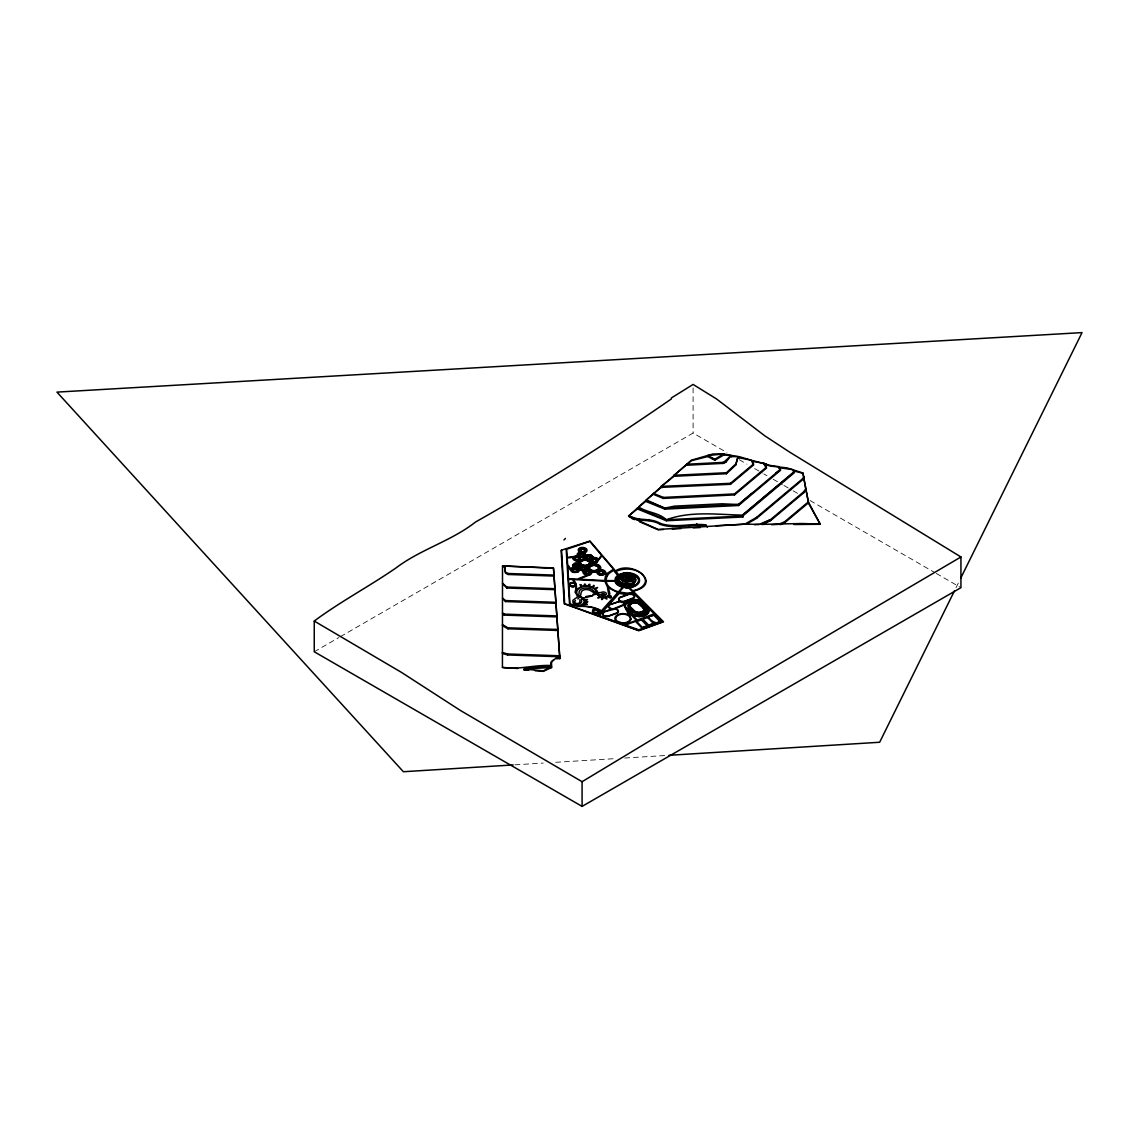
<?xml version="1.0" encoding="UTF-8"?>
<svg xmlns="http://www.w3.org/2000/svg" width="1139" height="1139" viewBox="0 0 1139 1139"><rect width="100%" height="100%" fill="white"/><g stroke="black" fill="none" stroke-linecap="round" stroke-linejoin="round"><path stroke-width="0.75" stroke-dasharray="5 3.75" d="M956.048 587.639L958.412 582.855M314.25 651.764L338.895 637.541M340.433 636.644L693.096 433.048L726.953 452.596M514.928 764.824L543.26 763.073M555.661 762.304L615.857 758.588M624.713 758.033L665.432 755.513M739.268 459.7L746.97 464.143M754.659 468.585L762.361 473.027M763.899 473.924L766.974 475.703M773.139 479.248L782.379 484.588M783.917 485.47L791.605 489.912M793.143 490.809L799.307 494.354M810.085 500.576L934.763 572.561M936.301 573.458L960.932 587.667M693.096 387.915L693.096 433.048"/><path stroke-width="1.5" d="M556.416 657.972L551.532 661.574L551.518 665.532C534.917 664.649 518.914 670.017 502.427 667.426L502.513 566.04L553.469 567.962L559.818 657.858L559.818 658.627L556.416 658.712L556.416 657.972L559.818 657.858M610.689 597.648L611.372 597.249L610.077 596.195L610.233 598.06L607.685 596.736L605.848 597.363C609.094 601.549 604.581 596.808 602.503 597.548C603.855 599.299 600.652 600.395 601.805 598.815M610.362 596.779L607.97 596.608L609.849 593.932L608.468 587.667L617.822 592.565L601.492 610.746A28.176 17.057 1.4 0 0 590.856 606.959M597.719 593.604L597.306 594.387L597.178 593.177M610.689 596.622L611.372 597.092L610.49 597.206M625.055 575.608A6.535 3.773 0 0 1 632.615 577.032A6.535 3.773 0 0 1 632.202 581.616A6.549 3.986 3.4 0 0 631.49 575.964A6.549 3.986 3.4 0 0 622.264 576.049L622.264 576.718A5.78 3.332 0 0 0 622.919 581.417A5.78 3.332 0 0 0 631.063 581.047L631.063 580.05A5.026 3.004 2.2 0 0 630.493 575.793A5.026 3.004 2.2 0 0 623.417 575.95L622.421 577.744L623.901 580.762L627.005 581.331L630.251 580.192M622.478 578.441L622.478 577.103M630.693 579.537L629.511 576.291L624.571 576.519M580.278 559.292L579.367 557.227A3.488 2.15 3.9 0 0 576.904 556.501L573.43 558.096M625.126 606.404L625.425 604.894A9.895 5.923 -1.5 0 1 627.916 602.175M504.961 567.806L505.403 572.049L508.079 573.501L553.981 575.081L559.818 658.627M593.035 556.971L593.205 557.669A4.385 2.634 -1.1 0 1 598.132 558.836L598.559 559.448L601.492 555.149L589.817 541.409L566.653 549.269L567.179 557.412L577.687 556.031L577.259 555.376A4.385 2.691 3.9 0 1 579.31 552.429L579.537 551.931A4.385 2.705 3.9 0 1 578.826 548.656L580.449 547.717M608.739 594.772L607.358 586.699L604.781 581.132L573.159 579.509A24.716 14.807 3.2 0 1 575.579 582.969L576.533 586.727A24.745 15.334 1 0 1 575.964 590.5L581.274 586.428L579.908 584.677L581.217 584.734L581.502 586.186M587.325 568.461L584.748 570.312A3.488 2.007 5.2 0 1 581.388 569.585L580.491 567.507A3.517 1.894 7.3 0 1 582.94 566.396L585.588 566.724A3.474 2.007 0 0 1 585.845 570.112A3.474 2.007 0 0 1 580.42 568.817A3.474 2.007 0 0 1 584.748 566.524M610.447 596.224L609.593 597.235L611.244 597.05M609.963 596.138L611.145 596.252L610.646 597.377M601.805 598.815C602.816 595.042 594.287 600.281 599.356 596.694L597.05 594.231M661.133 487.364L661.133 486.381L674.003 476.287L726.454 473.71L735.666 465.096L738.044 456.611L739.339 456.696L751.256 460.199L753.477 465.011L730.483 484.317L661.133 487.364L646.354 499.936L664.763 508.151L738.542 504.534L780.443 469.368L778.834 466.663L770.747 465.552L752.708 460.54L753.477 465.011M735.666 465.096L738.044 456.611L723.948 453.977L712.872 453.977L691.373 460.184L646.354 499.936M550.906 663.738L551.532 661.574M577.573 595.711A10.735 6.677 55.5 0 1 582.613 598.331L582.527 598.573A10.393 6.464 55.5 0 0 577.644 596.039L577.587 595.697A10.735 6.677 55.5 0 1 582.641 598.317L591.981 595.982M577.929 595.74L577.644 595.939A10.479 6.507 55.5 0 1 582.57 598.502L582.954 598.089M574.426 601.691L575.48 600.509M746.273 524.31L756.595 518.345L803.123 479.305L803.75 476.899L802.867 473.027L792.915 469.738L794.467 472.585L742.571 516.138L742.927 516.992L666.329 520.751L637.413 508.934L628.457 516.01L658.143 529.45L744.806 524.168L759.229 524.381L770.619 519.569L803.579 491.906L805.885 488.745L802.867 473.027M803.123 479.305L803.75 476.899M954.482 590.828L879.664 742.258L668.977 755.299M960.775 578.071L1082.05 332.602L56.95 392.115L403.391 771.729L513.162 764.938M579.965 599.513L579.808 602.075A2.705 1.637 1.4 0 1 578.256 603.385A2.705 1.637 1.4 0 1 575.551 603.2L574.44 601.99M622.649 578.37L627.005 580.007L630.693 578.199M611.23 596.565L610.262 596.594M762.774 524.481L770.619 520.566L803.579 492.902L805.885 489.727L803.75 477.882M580.249 559.363L579.367 560.089A3.346 1.908 9.4 0 1 577.003 560.402L574.455 559.548A3.474 2.007 0 0 1 576.007 556.159A3.474 2.007 0 0 1 580.264 558.623A3.474 2.007 0 0 1 574.455 559.52M686.86 464.242L723.607 462.363L730.967 455.643L723.863 454.959L714.779 460.199L707.76 456.54L691.373 460.697L674.003 475.29L674.003 476.287M686.86 465.225L723.607 463.345L726.169 461.864L730.967 455.643M563.947 539.957L565.485 538.42M674.003 475.29L726.454 472.728L735.666 464.114M751.697 493.429L738.542 504.534L722.041 503.794L674.43 506.129L664.763 508.151L645.785 500.462L638.652 506.969C647.593 512.949 658.399 512.251 666.329 519.754L742.927 515.995L742.927 516.992M752.708 461.409L764.098 463.274L764.098 464.256L770.747 466.136L786.878 467.858L792.402 469.581L794.467 471.574L742.571 515.127C717.171 514.6 690.789 510.785 666.329 519.754L637.413 508.094L630.522 514.344M577.829 599.014L580.05 596.466A15.462 9.625 2.3 0 0 580.904 593.561L581.673 591.113L583.766 589.86A5.752 3.488 4 0 1 590.685 590.728L595.512 593.732L593.02 594.302M582.584 598.345L582.157 598.73A5.182 3.132 1.4 0 0 581.588 600.979A4.542 2.748 1.4 0 1 576.704 604.111L575.551 603.955A4.542 2.791 -0.3 0 1 573.002 602.517L572.86 600.367L574.981 598.758A13.64 8.486 2.3 0 0 577.501 596.736L578.341 595.555A13.64 8.486 2.3 0 0 579.068 592.337A7.56 4.713 2.3 0 1 581.289 589.062L582.855 588.365A7.589 4.599 4 0 1 593.177 590.515A6.507 3.944 4 0 0 594.672 591.654L598.174 592.622A6.492 3.858 2.3 0 0 601.207 592.451A3.018 1.794 2.3 0 1 605.279 592.451A3.018 1.794 2.3 0 1 605.82 594.871A3.018 1.794 2.3 0 1 601.833 595.284L601.52 595.142A6.578 3.915 2.3 0 0 598.046 594.259L596.551 594.245A6.578 3.915 2.3 0 0 593.177 595.085L592.195 595.825M742.571 516.138L742.571 515.127L768.882 492.931M794.467 471.574L769.053 492.916M661.133 486.381L730.483 483.32L753.477 464.029L752.708 460.54M653.459 493.386L663.339 497.416L734.513 493.927L766.405 467.161L764.098 463.274M653.459 494.369L663.339 498.412L734.513 494.91L766.405 468.143L766.405 467.161M638.652 506.969L645.785 501.374L664.763 509.133L738.542 505.517L780.443 470.35L780.443 469.368L775.659 473.311M715.961 525.72L744.806 524.168L756.595 517.362L803.123 478.309M771.616 524.709L778.563 524.339L784.643 521.776L808.348 501.886L805.885 489.727M780.087 524.695L784.643 522.773L808.348 502.883L808.348 501.886M590.771 595.597L585.588 596.622M551.532 661.973L553.91 659.581M579.367 560.089L578.883 558.765L580.264 558.195M609.707 596.964L611.088 597.05M629.881 579.466L631.063 580.05A5.78 3.46 -5 0 1 622.933 580.904A5.78 3.46 -5 0 1 622.264 576.049L623.417 576.619A4.271 2.634 -8 0 0 623.93 580.306A4.271 2.634 -8 0 0 629.91 579.48L630.251 579.196A3.502 2.121 3.2 0 0 629.397 576.405A3.502 2.121 3.2 0 0 624.784 576.391L623.417 575.95L623.417 577.288M577.658 596.024L577.971 595.797A10.408 6.464 55.5 0 1 582.869 598.331M314.25 621.054C340.376 601.606 369.235 586.443 395.988 567.948C420.562 549.297 451.258 541.11 475.533 522.018C542.705 484.103 607.856 442.815 671.298 398.992L671.355 397.981L693.096 384.441L716.63 399.02L764.71 435.767L790.195 452.468L960.932 556.971L960.932 587.667L582.086 806.398L314.25 651.764L314.25 621.054L401.426 672.366L460.427 710.48L582.086 781.71L582.086 806.398M577.929 571.123L577.373 571.507A3.488 2.007 5.2 0 1 574.013 571.821L573.173 571.579A3.488 2.093 3.3 0 1 571.55 570.24L571.906 568.717A3.474 2.107 5.7 0 1 574.91 567.848L578.27 569.614A3.474 1.993 5.2 0 1 577.929 571.123A3.018 1.751 0 0 0 575.693 568.987M578.028 571.906L578.712 571.436A4.371 2.52 5.2 0 0 579.153 569.528C576.391 567.934 579.922 566.909 580.05 569.358A4.399 2.534 5.2 0 0 583.851 570.853L583.595 571.066A4.385 2.52 5.2 0 0 585.204 574.626L587.354 575.095L577.274 579.153L568.489 578.783L567.72 565.998L571.109 571.009A4.399 2.634 3.3 0 0 574.91 572.461L578.014 571.906M625.838 574.981L625.339 573.259L622.449 573.757A11.561 6.976 1.1 0 0 616.712 582.926A11.561 6.976 1.1 0 0 632.031 586.571C636.003 586.001 640.801 581.602 637.755 577.516A11.561 7.019 1.6 0 0 625.339 573.273C604.937 576.263 622.948 593.362 634.58 585.645A11.547 6.663 0 0 0 636.16 576.263M582.086 781.71L696.356 712.772L960.932 556.971M598.018 609.422L597.107 609.835A3.033 1.837 1.1 0 0 592.579 611.202A3.033 1.837 1.1 0 0 596.622 613.138A3.033 1.837 1.1 0 0 597.733 610.134L601.25 611.031L597.349 615.444L570.069 605.621L570.013 604.595L578.598 606.475A27.621 16.729 1.4 0 1 588.664 606.873L590.628 607.215A27.621 16.729 1.4 0 1 597.989 609.45M707.76 456.54L707.76 455.543L714.779 459.216L723.863 453.963L723.863 454.959M551.589 666.514L531.6 667.582L523.84 669.006L543.374 670.857L551.589 666.514L551.589 667.497L543.374 671.355L535.23 670.786M634.58 585.645L632.658 582.969L628.643 584.036A8.543 4.627 -1.3 0 1 619.474 581.545A8.543 4.627 -1.3 0 1 621.823 576.021M633.626 583.638L628.885 584.891A10.052 5.496 -1.2 0 1 617.623 581.232A10.052 5.496 -1.2 0 1 623.076 574.554L623.702 576.021M628.13 602.915L628.785 603.243A7.133 4.115 0 0 1 641.129 603.143L645.001 606.888A7.133 4.115 0 0 1 638.993 613.109L639.022 614.676A8.97 5.182 0 0 0 646.582 606.831L646.582 605.848A8.97 5.182 0 0 1 639.022 613.679A7.133 4.115 0 0 1 632.771 611.6L631.191 612.184L627.304 608.411L628.571 607.97L632.458 611.743M561.47 556.33L561.1 550.279L590.002 541.039L615.487 570.924C632.472 559.619 663.809 584.093 633.099 591.212L663.51 621.823L638.765 630.721L564.218 603.812L561.484 556.515M707.76 455.543L723.863 453.963M587.752 554.964A3.474 2.007 0 0 0 586.201 558.324A3.474 2.007 0 0 0 592.009 557.427A3.474 2.007 0 0 0 587.752 554.964L586.912 555.149A3.474 2.136 3.9 0 0 585.645 558.025L586.201 558.494A3.488 2.107 -0.8 0 0 588.664 559.092L590.401 558.793A3.488 2.107 -0.8 0 0 592.138 556.957L590.401 555.163A3.488 2.107 -0.8 0 0 587.738 554.964M629.041 515.497C638.424 521.619 650.568 517.348 660.179 523.399C675.299 528.496 690.704 523.043 705.753 524.851L707.333 527.158M629.041 516.494C638.424 522.602 650.568 518.33 660.179 524.381C675.299 529.493 690.704 524.04 705.753 525.834L705.753 524.851M581.602 586.357L585.005 585.873C582.712 583.666 586.542 583.182 585.361 585.859L588.493 586.044C587.895 583.211 591.924 584.108 588.863 586.087L592.252 587.012L593.818 585.346L594.273 586.03L592.536 587.154L594.999 588.592L597.562 587.496L595.213 588.778L597.292 591.241L597.818 594.359M631.063 586.756L623.19 586.742A11.547 6.663 0 0 1 615.743 579.865M551.589 667.497L531.6 668.565L523.84 670.003L528.724 670.33M632.971 599.911L632.06 600.011A10.792 6.464 -1.5 0 0 624.556 604.781L624.257 604.595A4.428 2.662 -1.5 0 0 623.773 602.588L622.805 601.933L633.426 598.388A4.442 2.648 0.6 0 0 632.401 594.231L634.039 593.732L641.385 601.121L637.641 599.982M632.316 600.538L633.056 600.452M585.005 566.026L586.528 565.912A5.894 3.403 0 0 0 589.518 560.431A5.894 3.403 0 0 0 579.651 561.185A5.894 3.403 0 0 0 585.005 566.026C573.615 565.471 582.712 555.006 589.162 560.217M597.135 593.262L596.921 592.009L597.534 592.38M596.936 592.365L597.719 593.647M639.392 521.676L658.143 529.792L663.411 529.507M672.195 529.037L680.98 528.567M693.281 527.912L700.314 527.542M754.417 524.638L759.229 524.381M793.911 524.51L820.279 524.282L808.405 502.114L805.885 488.745M820.279 524.168L802.44 523.513L761.208 524.381L770.619 519.569L770.619 520.566M751.256 460.199L738.044 457.607M730.967 456.639L738.044 456.611M557.768 630.465L507.951 628.799L502.456 625.638L502.456 624.656L507.951 627.817L557.768 629.468M553.981 575.081L553.469 568.29L504.62 565.983L505.403 573.031L508.079 574.483L553.981 576.063M554.921 589.675L506.784 588.023L502.498 583.268L506.784 587.041L554.921 588.692M555.875 603.286L505.502 601.563L502.484 598.16L505.502 600.566L555.875 602.303M556.829 616.897L504.207 615.103L502.47 613.109L504.207 614.106L556.829 615.914M559.676 656.747L507.595 654.968L502.441 653.473L502.441 652.476L507.595 653.985L559.676 655.765M504.961 567.621L502.513 566.04M502.427 667.426L517.761 668.493M778.834 466.663L778.834 467.645L792.402 469.581M590.771 606.945L588.778 606.589A28.176 17.057 1.4 0 0 578.484 606.19A8.016 4.855 1.4 0 0 583.666 604.282L587.268 604.268L584.122 603.77L585.019 602.161L587.909 601.734L585.104 601.933C584.649 600.011 591.013 598.673 584.691 600.039L582.841 598.189A10.749 6.677 55.5 0 0 577.886 595.483C572.974 588.92 584.093 584.521 589.247 586.699A10.166 6.165 4 0 1 595.398 589.845L596.637 592.38M792.915 470.72L802.867 473.255M628.785 603.243L627.162 603.229L627.162 602.232L628.13 602.802A7.859 4.542 0 0 1 641.755 602.673L645.642 606.546L641.755 602.673M582.285 598.616L583.552 599.683A7.105 4.3 1.4 0 1 578.327 605.649L569.97 603.941L568.518 579.338L572.618 579.495L575.579 584.25L574.298 583.239A3.018 1.879 1 0 0 573.529 583.026M631.59 518.302L634.708 519.655M596.921 564.859L598.146 565.414A5.894 3.616 1.8 0 1 596.936 571.08A5.894 3.616 1.8 0 1 588.279 568.703L588.08 567.806M631.376 577.53A5.026 2.904 0 0 1 631.063 581.047L629.91 579.153M551.518 665.532L550.906 663.539M616.569 621.538L617.566 622.15L605.236 617.822L603.855 615.857L607.913 616.455L617.153 613.152A4.442 2.705 0.3 0 0 618.406 611.23L618.235 610.561A4.428 2.563 0 0 0 615.046 608.781L623.916 605.108L628.984 615.231L627.988 614.633A8.144 4.955 0.3 0 0 616.569 615.516L615.501 616.626A8.144 4.955 0.3 0 0 616.583 621.552M577.8 596.352L575.11 592.266L575.494 590.443A24.332 15.078 1 0 0 576.049 586.727L575.764 584.862A3.018 1.879 1 0 1 573.017 586.713A3.018 1.879 1 0 1 569.771 585.133A3.018 1.879 1 0 1 571.963 582.997M627.162 602.232A8.97 5.182 0 0 1 642.709 602.104L647.365 606.56L647.365 607.799M639.022 613.594A8.599 4.969 0 0 0 646.269 606.076L642.396 602.204A8.599 4.969 0 0 0 627.489 602.346L627.489 603.328M627.817 603.428L627.817 602.574A8.229 4.755 0 0 1 642.069 602.446L646.582 606.831M628.457 603.642L628.457 603.029A7.503 4.328 0 0 1 641.442 602.901L645.315 606.774A7.503 4.328 0 0 1 639.007 613.323A7.503 4.328 0 0 0 645.315 606.66L645.315 606.774M632.771 611.6L628.885 607.856A7.133 4.115 0 0 1 631.348 602.218A7.133 4.115 0 0 1 641.129 603.627L645.001 607.386A7.133 4.115 0 0 1 640.844 613.451M625.496 607.301L630.408 612.426A9.881 5.709 0 0 0 643.962 614.391A9.881 5.709 0 0 0 647.365 606.56M630.778 584.976L632.031 586.571M778.834 467.645L780.443 470.35M764.098 464.256L766.405 468.143M808.348 502.883L820.279 524.282M742.571 515.127L742.927 515.995M597.178 592.266L597.548 592.707M597.249 592.508L597.163 593.462M597.021 592.266L597.349 592.992M611.401 597.235L610.532 596.224L610.974 597.05M597.961 594.245L598.502 595.313A5.595 3.317 2.3 0 0 604.069 597.092A5.595 3.317 2.3 0 0 608.739 594.772M593.035 556.957L590.842 554.679L585.859 554.907L583.994 552.771L584.834 552.6A4.385 2.705 3.9 0 0 586.428 548.97A4.385 2.705 3.9 0 0 580.449 547.717M597.135 592.764L597.562 594.316M597.206 593.405L597.306 594.387M566.183 549.183L569.614 605.45L564.659 603.642L561.94 556.658M561.541 550.18L561.926 556.473M808.405 502.114L808.405 503.139M803.579 491.906L803.579 492.902M784.643 521.776L784.643 522.773M766.262 463.772L766.262 464.612M756.595 517.362L756.595 518.345M739.339 456.696L739.339 457.593M738.542 504.534L738.542 505.517M734.513 493.927L734.513 494.91M731.523 455.785L731.523 456.682M730.483 483.32L730.483 484.317M726.454 472.728L726.454 473.71M726.169 460.882L726.169 461.864M723.948 453.977L723.948 454.945M723.607 462.363L723.607 463.345M722.582 462.491L722.582 463.473M714.779 459.216L714.779 460.199M712.63 458.362L712.63 459.344M696.84 523.726L696.84 524.709M689.323 525.62L689.323 526.617M672.708 525.563L672.708 526.545M666.329 519.754L666.329 520.751M664.763 508.151L664.763 509.133M663.339 497.416L663.339 498.412M661.901 486.695L661.901 487.677M660.179 523.399L660.179 524.381M648.988 519.526L648.988 520.509M645.785 500.462L645.785 501.374M643.478 604.054L643.478 602.816A9.881 5.709 0 0 0 641.883 601.648M642.709 602.104L642.709 603.086M642.069 602.446L642.069 602.559A8.229 4.755 0 0 0 627.817 602.688M641.442 602.901L641.442 603.029A7.503 4.328 0 0 0 628.457 603.143M639.449 519.113L639.449 520.11M638.993 613.109L639.022 614.676M637.413 508.094L637.413 508.934M632.515 517.505L632.515 518.487M630.408 578.712L630.408 580.036M630.408 612.426L630.408 613.65A9.881 5.709 0 0 0 634.081 615.715M629.084 579.58L629.084 580.918M628.742 576.007L628.742 577.345M628.087 579.865L628.087 581.203M628.13 602.802L628.13 603.542M627.874 575.836L627.874 577.174M626.963 575.821L626.963 577.146M627.005 580.007L627.005 581.331M626.521 608.667L626.521 609.906M626.066 575.921L626.066 577.259M625.895 579.965L625.895 581.303M625.254 576.163L625.254 577.501M624.827 579.779L624.827 581.104M623.901 579.424L623.901 580.762M623.076 575.223L623.076 574.554A10.052 6.094 1.2 0 0 618.093 582.57A10.052 6.094 1.2 0 0 631.405 585.773L633.626 584.976L632.658 584.307A8.528 4.926 0 0 0 633.825 577.373M623.147 578.939L623.147 580.278M622.819 576.491L622.819 577.829M610.49 596.58L610.49 597.377M555.718 629.454L555.718 630.451M531.6 667.582L531.6 668.565M508.079 573.501L508.079 574.483M507.951 627.817L507.951 628.799M507.595 653.985L507.595 654.968M506.784 587.041L506.784 588.023M505.502 600.566L505.502 601.563M504.62 565.983L504.62 566.966M504.207 614.106L504.207 615.103M577.373 572.091A3.474 2.007 0 0 1 576.647 572.404M573.173 572.404A3.474 2.007 0 0 1 572.447 572.091M572.447 569.244A3.474 2.007 0 0 1 573.173 568.931M576.647 568.931A3.474 2.007 0 0 1 578.27 570.155M585.987 550.265A3.474 2.007 0 0 1 584.748 552.372A3.474 2.007 0 0 1 580.89 552.529M580.178 549.368A3.474 2.007 0 0 1 580.89 549.041M581.73 548.841A3.474 2.007 0 0 1 583.538 548.841M584.378 549.041A3.474 2.007 0 0 1 585.09 549.368M573.586 566.752A3.474 2.007 0 0 1 575.209 564.488M578.683 564.488A3.474 2.007 0 0 1 580.306 565.713A3.474 2.007 0 0 1 575.209 567.421A3.474 2.007 0 0 1 575.209 563.947A3.474 2.007 0 0 1 580.42 565.684M586.528 566.524A5.894 3.403 0 0 1 582.043 566.183M580.833 565.642A5.894 3.403 0 0 1 579.893 564.944M579.295 564.118A5.894 3.403 0 0 1 582.043 560.288M586.528 559.947A5.894 3.403 0 0 1 590.7 562.353M597.349 561.741A3.474 2.007 0 0 1 596.793 562.153M596.081 562.467A3.474 2.007 0 0 1 592.607 562.467M591.326 559.733A3.474 2.007 0 0 1 593.433 558.793M573.899 557.711A3.474 2.007 0 0 1 578.897 557.071A3.474 2.007 0 0 1 579.566 560.004A3.474 2.007 0 0 1 574.455 560.132M573.43 558.722A3.474 2.007 0 0 1 573.543 558.195A3.346 1.908 9.4 0 0 574.626 559.576M587.211 569.543A3.474 2.007 0 0 1 586.856 570.027M586.3 570.44A3.474 2.007 0 0 1 582.114 570.753A3.474 2.007 0 0 0 586.3 570.497M580.833 570.027A3.474 2.007 0 0 1 581.388 567.606M587.211 568.503A3.474 2.007 0 0 0 585.588 567.279A3.474 2.007 0 0 1 586.3 567.663M599.669 569.301A5.894 3.403 0 0 1 591.027 571.365M589.803 566.012A5.894 3.403 0 0 1 591.027 565.471M596.921 565.471A5.894 3.403 0 0 1 598.146 566.012M604.61 573.487A3.474 2.007 0 0 1 602.987 574.711M602.147 574.91A3.474 2.007 0 0 1 601.25 574.981M599.513 574.711A3.474 2.007 0 0 1 598.787 574.383M598.787 571.55A3.474 2.007 0 0 1 599.513 571.237M602.987 571.237A3.474 2.007 0 0 1 604.268 571.963M590.87 573.23A3.474 2.007 0 0 1 589.845 574.654M584.378 572.234A3.474 2.007 0 0 1 585.66 571.493M641.883 602.018A9.881 5.894 0.6 0 1 643.492 603.243L648.39 608.511L647.522 612.853A9.881 6.037 -1.2 0 1 639.036 616.057L634.081 615.316L630.408 613.152L625.51 607.884L625.425 604.353A9.881 5.709 0 0 1 627.916 601.776M591.668 558.523A3.474 2.007 0 0 1 586.912 559.263M586.912 555.789A3.474 2.007 0 0 1 590.401 555.789M584.862 554.978A3.474 2.007 0 0 1 584.862 556.017M584.506 556.501A3.474 2.007 0 0 1 579.039 556.914M579.039 554.081A3.474 2.007 0 0 1 583.965 554.081M573.529 583.282A3.018 1.751 0 0 1 575.594 585.574A3.018 1.751 0 0 1 571.465 586.557A3.018 1.751 0 0 1 570.126 584.093M570.611 583.738A3.018 1.751 0 0 1 571.963 583.282M595.854 562.239A3.018 1.751 0 0 1 594.344 562.481M592.209 561.968A3.018 1.751 0 0 1 591.725 561.612M591.725 559.861A3.018 1.751 0 0 1 594.344 558.993M595.128 559.05A3.018 1.751 0 0 1 596.48 559.505M603.385 574.198A3.018 1.751 0 0 1 602.033 574.654M600.467 574.654A3.018 1.751 0 0 1 599.114 574.198M598.63 572.091A3.018 1.751 0 0 1 600.467 571.28M602.033 571.28A3.018 1.751 0 0 1 604.168 573.415M577.046 571.906A3.018 1.751 0 0 1 575.693 572.348M574.127 572.348A3.018 1.751 0 0 1 572.775 571.906M572.291 569.799A3.018 1.751 0 0 1 574.127 568.987M598.687 569.998A5.439 3.146 0 0 1 592.565 571.465M591.255 571.152A5.439 3.146 0 0 1 590.13 570.639M589.262 566.852A5.439 3.146 0 0 1 592.565 565.385M595.384 565.385A5.439 3.146 0 0 1 598.687 566.852M585.361 570.596A3.018 1.751 0 0 1 582.328 570.596M581.232 568.204A3.018 1.751 0 0 1 581.702 567.848M582.328 567.564A3.018 1.751 0 0 1 583.068 567.393M584.634 567.393A3.018 1.751 0 0 1 585.987 567.848M574.768 557.484A3.018 1.751 0 0 1 578.854 557.384A3.018 1.751 0 0 1 579.381 559.719A3.018 1.751 0 0 1 575.394 560.231M573.885 558.722A3.018 1.751 0 0 1 573.985 558.267M579.082 567.535A3.018 1.751 0 0 1 578.455 567.806M575.437 567.806A3.018 1.751 0 0 1 574.811 567.535M574.811 565.072A3.018 1.751 0 0 1 579.566 565.428M647.522 613.508A9.881 5.709 0 0 1 643.962 615.63M641.584 616.213A9.881 5.709 0 0 1 636.473 616.256M629.938 600.851A9.881 5.709 0 0 1 632.302 600.253M637.413 600.21A9.881 5.709 0 0 1 639.819 600.766M627.162 603.229A8.97 5.182 0 0 1 628.557 602.147M645.642 606.418A7.859 4.542 0 0 1 639.007 613.295M586.4 560.203A5.439 3.146 0 0 1 590.258 564.047M589.717 564.816A5.439 3.146 0 0 1 588.849 565.457M587.724 565.955A5.439 3.146 0 0 1 582.271 565.955M581.146 565.457A5.439 3.146 0 0 1 580.278 564.816M579.552 563.236A5.439 3.146 0 0 1 583.595 560.203M629.141 588.066A11.547 6.663 0 0 1 626.123 588.123M622.264 576.718A6.535 3.773 0 0 1 623.531 576.063M631.39 577.274A5.04 3.118 4.5 0 1 631.063 581.047M623.417 576.619A5.04 3.118 4.5 0 1 624.4 576.12M625.567 575.807A5.04 3.118 4.5 0 1 628.159 575.807M629.411 576.12A5.04 3.118 4.5 0 1 630.508 576.619M620.655 583.624A8.528 4.926 0 0 1 619.474 582.542M618.107 582.897A10.037 5.795 0 0 0 628.899 586.215L631.405 585.773L630.778 583.652A8.528 4.926 0 0 1 618.719 579.125A8.528 4.926 0 0 1 630.921 574.725A8.528 4.926 0 0 1 632.658 582.969M585.56 550.336A3.018 1.751 0 0 1 584.478 552.173A3.018 1.751 0 0 1 581.118 552.301M580.491 549.553A3.018 1.751 0 0 1 584.777 549.553M590.016 574.099A3.018 1.751 0 0 1 588.906 574.739M585.887 574.739A3.018 1.751 0 0 1 584.777 574.099M584.777 572.362A3.018 1.751 0 0 1 586.613 571.55M588.18 571.55A3.018 1.751 0 0 1 589.532 571.992M583.638 556.729A3.018 1.751 0 0 1 579.993 557.014M579.367 554.266A3.018 1.751 0 0 1 583.638 554.266M587.14 556.017A3.018 1.751 0 0 1 591.454 556.857A3.018 1.751 0 0 1 589.433 559.206M586.514 558.765A3.018 1.751 0 0 1 586.044 558.395M586.044 556.658A3.018 1.751 0 0 1 586.514 556.288M579.295 561.299L579.125 562.31L579.295 561.299M602.289 613.707L604.567 617.566L599.285 615.601L602.659 611.785L602.289 613.707M602.759 613.594L602.716 613.807A3.986 2.435 1.3 0 0 607.785 616.199L616.825 612.953A3.986 2.42 0.3 0 0 617.936 611.244L617.794 610.632A3.972 2.292 0 0 0 614.932 609.038L604.852 611.643L602.759 613.594M603.243 611.116L603.015 612.312L611.615 608.909A4.442 2.634 2.4 0 1 608.425 606.987L608.098 605.663L603.243 611.116M649.671 609.977L648.319 613.109A10.792 6.592 -1.2 0 1 639.05 616.612L632.515 615.302L637.228 620.1L654.199 613.793L649.472 609.18L649.671 609.977M590.87 572.789L590.757 573.316A3.488 2.007 5.6 0 1 586.5 574.455L585.66 574.198A3.474 2.007 5.2 0 1 583.908 572.348A3.474 2.007 5.2 0 1 585.66 570.71L588.293 570.667A3.488 2.136 1.8 0 1 590.87 572.789M591.782 572.803L590.5 574.569L578.726 579.21L604.681 580.577L605.435 576.377L607.272 573.785L601.25 575.181A4.399 2.691 1.8 0 1 597.021 571.707L591.312 571.621L591.782 572.803M573.543 564.916L573.586 565.798A3.502 2.121 5.7 0 0 578.683 567.421L579.409 567.151A3.474 1.879 7.3 0 0 579.965 564.916L576.049 563.506L573.543 564.916M604.538 594.302C600.922 596.537 600.894 591.796 604.538 594.302M572.575 565.186L573.771 567.322A4.385 2.662 5.7 0 0 571.109 568.389L570.696 568.987L567.621 564.474L567.222 557.939L572.703 557.37C572.02 561.698 581.089 560.132 578.085 563.236A4.471 2.662 11.2 0 0 574.754 563.079L572.575 565.186M591.796 562.623L591.113 564.275L592.223 564.004A6.806 3.93 0 0 1 597.377 564.403L598.787 565.029A6.82 4.172 1.8 0 1 600.552 569.101L600.011 569.899L602.389 569.899A4.385 2.677 -1 0 1 605.478 573.145L605.065 573.771L607.785 573.045L613.551 569.229L602.033 555.775L596.537 562.452A4.385 2.534 0 0 1 592.152 562.452L591.796 562.623M606.76 576.59L606.048 580.577L614.889 580.619L615.487 577.63L617.68 575.366L613.437 570.312L608.981 573.458L606.76 576.59M645.614 580.662C644.845 586.927 638.082 589.746 632.629 590.728L629.483 587.596C634.38 587.468 642.069 583.453 638.78 577.601A12.472 7.574 1.6 0 0 623.987 572.86L618.634 574.682L615.9 571.422C625.724 566.838 642.88 568.475 645.614 580.662M616.341 616.84L615.857 617.95A7.233 4.399 0.3 0 0 617.295 621.211L622.093 622.905A7.233 4.399 0.3 0 0 630.095 619.516A7.233 4.399 0.3 0 0 625.197 614.362A7.233 4.399 0.3 0 0 616.341 616.84M631.106 619.217L629.497 621.581A8.144 4.955 0.3 0 1 621.979 623.46L619.915 623.118L624.443 624.742L636.459 620.371L628.714 612.497L631.106 619.217M623.816 604.538L613.779 608.682A3.972 2.363 2.4 0 1 609.28 607.5A3.972 2.363 2.4 0 1 609.835 604.667L618.876 601.663L623.375 602.73A3.972 2.378 -1.5 0 1 623.816 604.538M608.824 604.994L619.061 593.49L627.731 594.416L619.801 597.42A4.442 2.677 0.2 0 0 619.887 601.207L608.824 604.994M599.228 614.476L598.075 615.8L638.765 630.422L662.884 621.723L634.309 593.148L626.834 593.946L618.648 592.793L599.228 614.476M622.563 587.154L618.449 591.839C613.195 590.5 606.902 587.041 606.147 581.132L614.903 581.175L615.686 583.04A12.458 7.532 0.2 0 0 621.695 586.969L622.563 587.154M623.417 587.34L619.289 592.052L626.863 593.12L633.284 592.451L628.5 587.696L623.417 587.34M633.725 597.704L624.072 601.577L620.214 601.008A3.986 2.406 0.2 0 1 620.129 597.605L629.155 594.302L632.188 594.458A3.972 2.378 0.6 0 1 633.725 597.704M599.513 570.611L598.787 570.938A3.488 2.136 1.8 0 0 598.032 573.244A3.488 2.136 1.8 0 0 601.25 574.626L602.147 574.54A3.474 2.121 -1 0 0 604.724 572.461A3.474 2.121 -1 0 0 602.147 570.425L598.787 570.938A3.474 2.007 0 0 0 599.783 574.17A3.474 2.007 0 0 0 604.709 572.533A3.474 2.007 0 0 0 600.353 570.411L599.513 570.611M641.342 619.858L636.673 621.581L642.41 627.418L647.094 625.667L641.342 619.858M647.578 617.495L642.909 619.26L648.646 625.083L653.316 623.332L647.578 617.495M643.507 627.646L661.645 621.51L654.654 614.277L660.791 621.367L643.507 627.646M642.41 628.486L638.765 629.81L625.339 625.055L635.434 621.381L642.41 628.486M651.764 615.928C643.749 616.114 656.932 626.621 659.552 621.154L653.814 615.231L651.764 615.928M596.081 561.997L595.241 562.196A3.474 2.007 0 0 1 590.984 560.787L590.856 560.26A3.474 2.093 -1.1 0 1 593.732 558.153A3.474 2.093 -1.1 0 1 597.605 559.448A3.474 2.093 -1.1 0 1 596.081 561.997M644.432 607.585L640.545 603.827A6.45 3.73 0 0 0 631.689 602.545A6.45 3.73 0 0 0 629.468 607.657L633.341 611.401A6.45 3.73 0 0 0 642.197 612.697A6.45 3.73 0 0 0 644.432 607.585M644.119 607.685L640.232 603.941A6.094 3.517 0 0 0 631.874 602.73A6.094 3.517 0 0 0 629.782 607.543L633.668 611.301A6.094 3.517 0 0 0 642.012 612.511A6.094 3.517 0 0 0 644.119 607.685M643.791 607.799L639.919 604.054A5.723 3.303 0 0 0 632.074 602.915A5.723 3.303 0 0 0 630.095 607.443L633.982 611.187A5.723 3.303 0 0 0 641.827 612.326A5.723 3.303 0 0 0 643.791 607.799M643.478 607.913L639.591 604.154A5.353 3.09 0 0 0 632.259 603.101A5.353 3.09 0 0 0 630.408 607.329L634.295 611.073A5.353 3.09 0 0 0 641.627 612.141A5.353 3.09 0 0 0 643.478 607.913M643.165 608.012L639.278 604.268A4.983 2.876 0 0 0 632.444 603.271A4.983 2.876 0 0 0 630.735 607.215L634.608 610.974A4.983 2.876 0 0 0 641.442 611.956A4.983 2.876 0 0 0 643.165 608.012M645.955 606.318L645.955 606.19A8.229 4.755 0 0 1 639.007 613.38A8.229 4.755 0 0 0 645.955 606.318M580.164 551.561A3.488 2.15 3.9 0 0 585.987 550.863A3.488 2.15 3.9 0 0 581.744 548.044A3.488 2.15 3.9 0 0 580.164 551.561M580.89 551.902A3.474 2.007 0 0 0 586.115 550.165A3.474 2.007 0 0 0 580.89 548.428A3.474 2.007 0 0 0 580.89 551.902M589.803 570.212A5.894 3.403 0 0 0 599.669 568.688A5.894 3.403 0 0 0 592.451 564.517A5.894 3.403 0 0 0 589.803 570.212M585.66 574.355A3.474 2.007 0 0 0 590.87 572.618A3.474 2.007 0 0 0 585.66 570.881A3.474 2.007 0 0 0 585.66 574.355M573.173 571.792A3.474 2.007 0 0 0 578.384 570.055A3.474 2.007 0 0 0 573.173 568.318A3.474 2.007 0 0 0 573.173 571.792M594.06 613.01A3.018 1.765 -0.2 0 0 598.616 611.486A3.018 1.765 -0.2 0 0 594.088 609.963A3.018 1.765 -0.2 0 0 594.06 613.01M579.039 556.273A3.488 2.15 3.9 0 0 584.862 555.576A3.488 2.15 3.9 0 0 580.605 552.757A3.488 2.15 3.9 0 0 579.039 556.273M592.607 561.854A3.474 2.007 0 0 0 597.818 560.117A3.474 2.007 0 0 0 592.607 558.381A3.474 2.007 0 0 0 592.607 561.854M579.765 556.615A3.474 2.007 0 0 0 584.976 554.878A3.474 2.007 0 0 0 579.765 553.141A3.474 2.007 0 0 0 579.765 556.615M593.277 561.541A2.121 1.224 0 0 0 596.452 560.488A2.121 1.224 0 0 0 593.277 559.434A2.121 1.224 0 0 0 593.277 561.541M592.835 561.627A3.018 1.751 0 0 0 597.363 560.117A3.018 1.751 0 0 0 592.835 558.608A3.018 1.751 0 0 0 592.835 561.627M592.522 561.413A2.577 1.481 0 0 0 596.822 560.744A2.577 1.481 0 0 0 593.675 558.936A2.577 1.481 0 0 0 592.522 561.413M593.049 561.527A2.577 1.481 0 0 0 596.907 560.246A2.577 1.481 0 0 0 593.049 558.95A2.577 1.481 0 0 0 593.049 561.527M600.196 573.657A2.121 1.224 0 0 0 603.371 572.604A2.121 1.224 0 0 0 600.196 571.536A2.121 1.224 0 0 0 600.196 573.657M599.74 573.871A3.018 1.751 0 0 0 604.268 572.348A3.018 1.751 0 0 0 599.74 570.838A3.018 1.751 0 0 0 599.74 573.871M599.968 573.885A2.577 1.481 0 0 0 603.827 572.604A2.577 1.481 0 0 0 599.968 571.194A2.577 1.481 0 0 0 599.968 573.757A2.577 1.481 0 0 0 603.827 572.476A2.577 1.481 0 0 0 599.968 571.308A2.577 1.481 0 0 0 599.968 573.885M573.857 571.351A2.121 1.224 0 0 0 577.032 570.297A2.121 1.224 0 0 0 573.857 569.244A2.121 1.224 0 0 0 573.857 571.351M573.401 571.564A3.018 1.751 0 0 0 577.943 570.055A3.018 1.751 0 0 0 573.401 568.532A3.018 1.751 0 0 0 573.401 571.564M573.629 571.579A2.577 1.481 0 0 0 577.487 570.297A2.577 1.481 0 0 0 573.629 568.888A2.577 1.481 0 0 0 573.629 571.465A2.577 1.481 0 0 0 577.487 570.169A2.577 1.481 0 0 0 573.629 569.016A2.577 1.481 0 0 0 573.629 571.579M590.771 569.899A4.542 2.62 0 0 0 598.359 568.731A4.542 2.62 0 0 0 592.807 565.528A4.542 2.62 0 0 0 590.771 569.899M590.13 570.027A5.439 3.146 0 0 0 599.242 568.617A5.439 3.146 0 0 0 592.565 564.773A5.439 3.146 0 0 0 590.13 570.027M590.458 570.084A4.983 2.876 0 0 0 598.801 568.802A4.983 2.876 0 0 0 592.693 565.271A4.983 2.876 0 0 0 590.458 569.97A4.983 2.876 0 0 0 598.801 568.674A4.983 2.876 0 0 0 592.693 565.143A4.983 2.876 0 0 0 590.458 570.084M582.784 569.884A2.121 1.224 0 0 0 585.959 568.831A2.121 1.224 0 0 0 582.784 567.649A2.121 1.224 0 0 0 582.784 569.771A2.121 1.224 0 0 0 585.959 568.703A2.121 1.224 0 0 0 582.784 567.777A2.121 1.224 0 0 0 582.784 569.884M582.328 569.97A3.018 1.751 0 0 0 586.87 568.461A3.018 1.751 0 0 0 582.328 566.951A3.018 1.751 0 0 0 582.328 569.97A3.018 1.751 0 0 0 586.87 568.589A3.018 1.751 0 0 0 582.328 567.065A3.018 1.751 0 0 0 582.328 570.098M582.556 569.998A2.577 1.481 0 0 0 586.414 568.703A2.577 1.481 0 0 0 582.556 567.421A2.577 1.481 0 0 0 582.556 569.998M594.074 612.255A3.018 1.751 0 0 0 598.616 610.746A3.018 1.751 0 0 0 594.074 609.237A3.018 1.751 0 0 0 594.074 612.255M575.85 559.406A2.121 1.224 0 0 0 579.025 558.352A2.121 1.224 0 0 0 575.85 557.284A2.121 1.224 0 0 0 575.85 559.406M575.394 559.605A3.018 1.751 0 0 0 579.936 558.096A3.018 1.751 0 0 0 575.394 556.587A3.018 1.751 0 0 0 575.394 559.605M575.622 559.633A2.577 1.481 0 0 0 579.48 558.352A2.577 1.481 0 0 0 575.622 556.943A2.577 1.481 0 0 0 575.622 559.505A2.577 1.481 0 0 0 579.48 558.224A2.577 1.481 0 0 0 575.622 557.056A2.577 1.481 0 0 0 575.622 559.633M575.893 567.108A2.121 1.224 0 0 0 579.068 566.055A2.121 1.224 0 0 0 575.893 565.001A2.121 1.224 0 0 0 575.893 567.108M575.437 567.194A3.018 1.751 0 0 0 579.965 565.684A3.018 1.751 0 0 0 575.437 564.175A3.018 1.751 0 0 0 575.437 567.194M575.124 566.98A2.577 1.481 0 0 0 579.424 566.311A2.577 1.481 0 0 0 576.277 564.503A2.577 1.481 0 0 0 575.124 566.98M575.451 566.795A2.121 1.224 0 0 0 578.996 566.24A2.121 1.224 0 0 0 576.405 564.745A2.121 1.224 0 0 0 575.451 566.795M571.237 585.745A3.018 1.751 0 0 0 575.764 584.236A3.018 1.751 0 0 0 571.237 582.712A3.018 1.751 0 0 0 571.237 585.745M581.787 564.716A4.542 2.62 0 0 0 589.376 563.549A4.542 2.62 0 0 0 583.823 560.331A4.542 2.62 0 0 0 581.787 564.716M581.146 564.844A5.439 3.146 0 0 0 590.258 563.435A5.439 3.146 0 0 0 583.595 559.591A5.439 3.146 0 0 0 581.146 564.844M581.474 564.901A4.983 2.876 0 0 0 589.817 563.62A4.983 2.876 0 0 0 583.709 560.089A4.983 2.876 0 0 0 581.474 564.901M581.474 564.787A4.983 2.876 0 0 0 589.817 563.492A4.983 2.876 0 0 0 583.709 559.961A4.983 2.876 0 0 0 581.474 564.787M626.108 578.541A1.666 0.954 0 0 0 628.856 578.043A1.666 0.954 0 0 0 626.749 576.918A1.666 0.954 0 0 0 626.108 578.541M626.478 578.584A1.509 0.868 0 0 0 628.756 577.843A1.509 0.868 0 0 0 626.493 577.074A1.509 0.868 0 0 0 626.478 578.584M626.478 578.341A1.509 0.868 0 0 0 628.756 577.601A1.509 0.868 0 0 0 626.493 576.832A1.509 0.868 0 0 0 626.478 578.341M626.108 578.299A1.666 0.954 0 0 0 628.856 577.8A1.666 0.954 0 0 0 626.749 576.676A1.666 0.954 0 0 0 626.108 578.299M581.573 551.475A2.121 1.224 0 0 0 584.748 550.408A2.121 1.224 0 0 0 581.573 549.354A2.121 1.224 0 0 0 581.573 551.475M581.118 551.675A3.018 1.751 0 0 0 585.66 550.165A3.018 1.751 0 0 0 581.118 548.656A3.018 1.751 0 0 0 581.118 551.675M581.118 551.803A3.018 1.751 0 0 0 585.66 550.294A3.018 1.751 0 0 0 581.118 548.784A3.018 1.751 0 0 0 581.118 551.803M581.346 551.703A2.577 1.481 0 0 0 585.204 550.408A2.577 1.481 0 0 0 581.346 549.126A2.577 1.481 0 0 0 581.346 551.703M586.329 573.914A2.121 1.224 0 0 0 589.504 572.86A2.121 1.224 0 0 0 586.329 571.806A2.121 1.224 0 0 0 586.329 573.914M585.887 574.127A3.018 1.751 0 0 0 590.415 572.618A3.018 1.751 0 0 0 585.887 571.109A3.018 1.751 0 0 0 585.887 574.127M585.574 573.914A2.577 1.481 0 0 0 589.874 573.244A2.577 1.481 0 0 0 586.727 571.422A2.577 1.481 0 0 0 585.574 573.914M586.115 574.028A2.577 1.481 0 0 0 589.959 572.732A2.577 1.481 0 0 0 586.115 571.451A2.577 1.481 0 0 0 586.115 574.028M580.434 556.302A2.121 1.224 0 0 0 583.609 555.248A2.121 1.224 0 0 0 580.434 554.195A2.121 1.224 0 0 0 580.434 556.302M579.993 556.515A3.018 1.751 0 0 0 584.521 555.006A3.018 1.751 0 0 0 579.993 553.483A3.018 1.751 0 0 0 579.993 556.515M579.68 556.174A2.577 1.481 0 0 0 583.98 555.505A2.577 1.481 0 0 0 580.833 553.568A2.577 1.481 0 0 0 579.68 556.046A2.577 1.481 0 0 0 583.98 555.391A2.577 1.481 0 0 0 580.833 553.696A2.577 1.481 0 0 0 579.68 556.174M587.596 558.338A2.121 1.224 0 0 0 590.771 557.284A2.121 1.224 0 0 0 587.596 556.216A2.121 1.224 0 0 0 587.596 558.338M587.14 558.537A3.018 1.751 0 0 0 591.682 557.028A3.018 1.751 0 0 0 587.14 555.519A3.018 1.751 0 0 0 587.14 558.537M587.368 558.437A2.577 1.481 0 0 0 591.226 557.156A2.577 1.481 0 0 0 587.368 555.875A2.577 1.481 0 0 0 587.368 558.324A2.577 1.481 0 0 0 591.226 557.028A2.577 1.481 0 0 0 587.368 555.747A2.577 1.481 0 0 0 587.368 558.437"/></g></svg>
